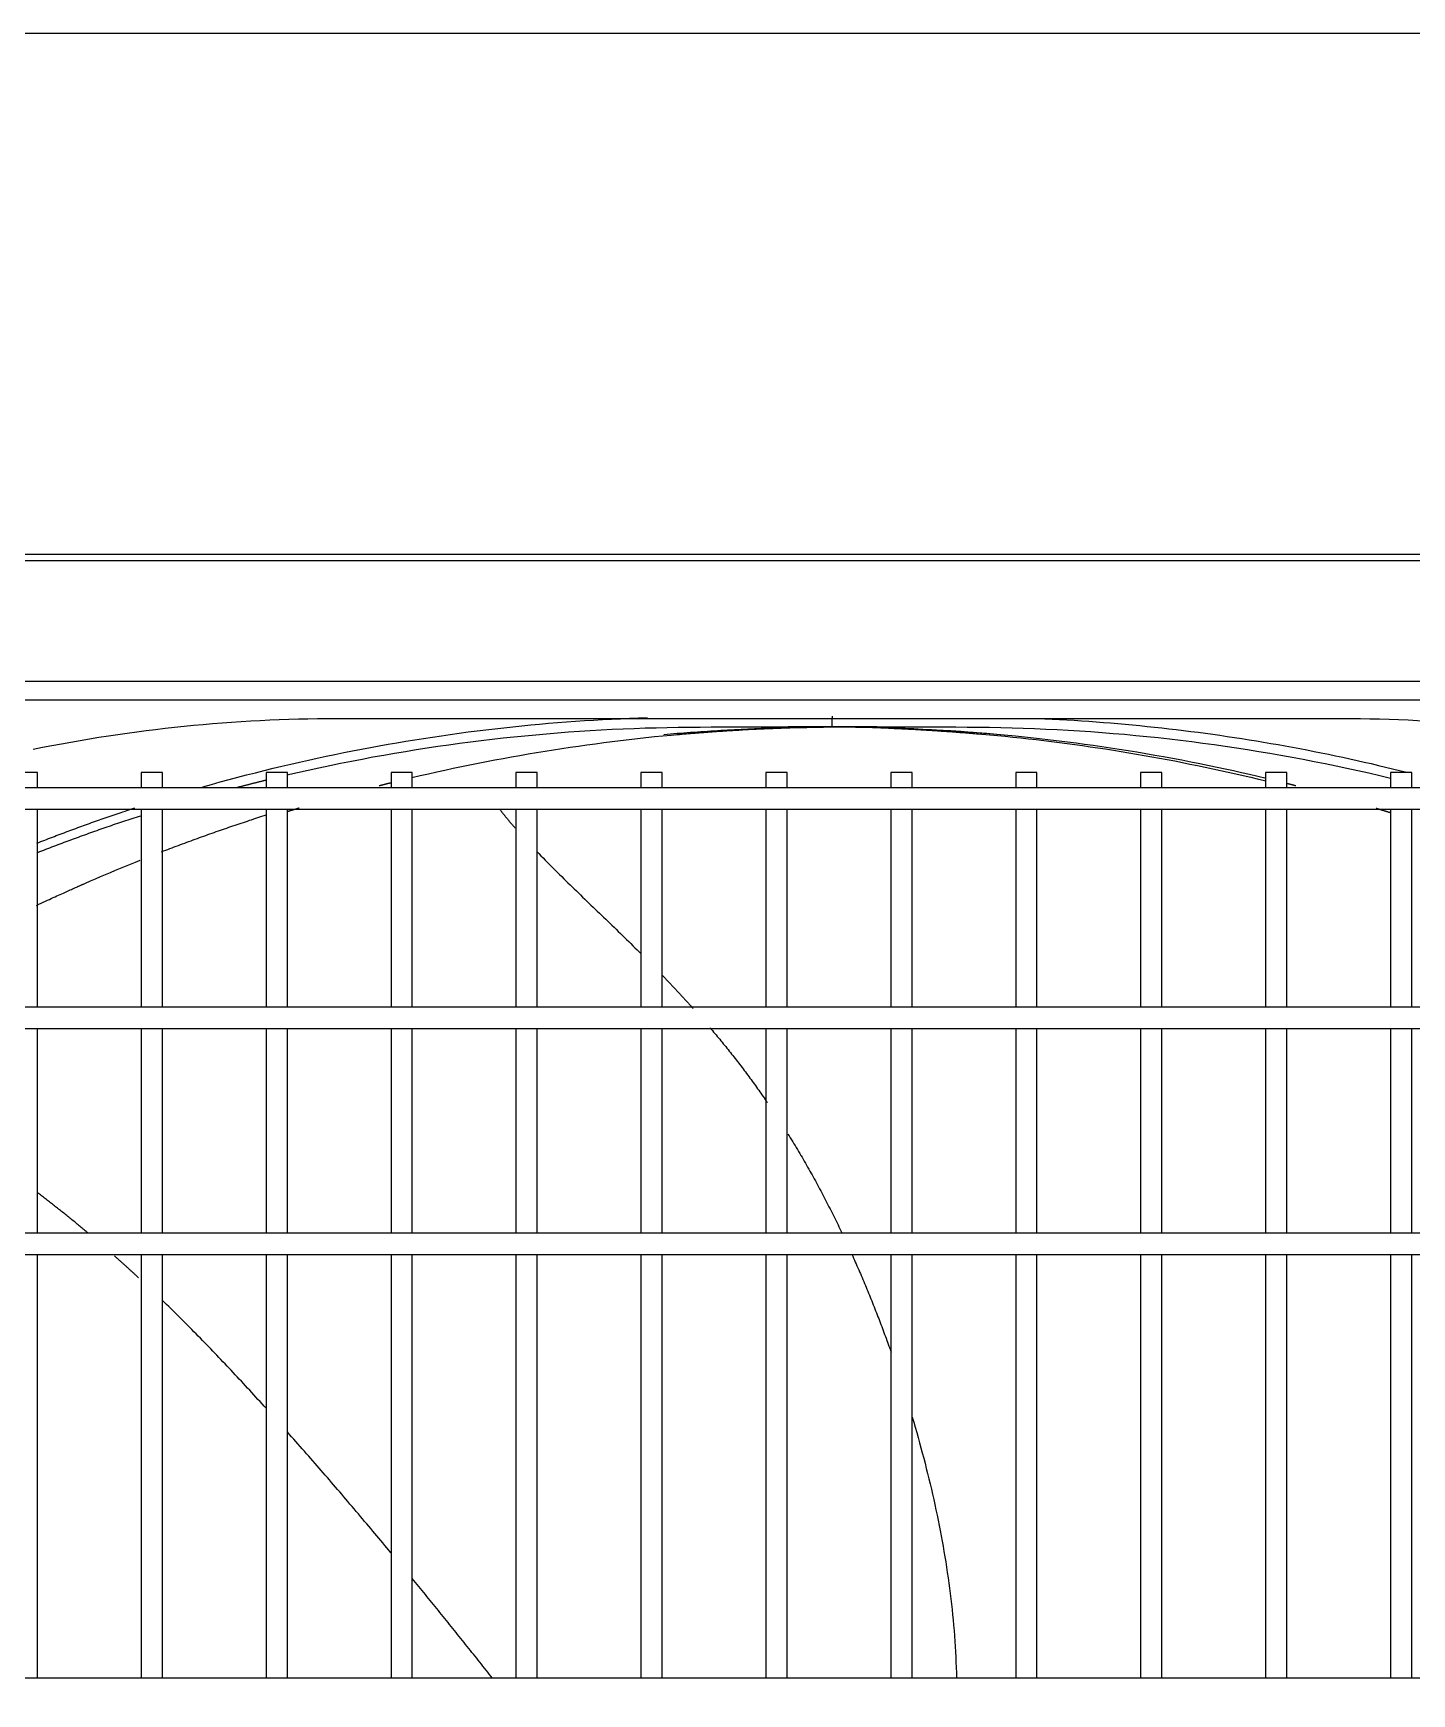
# Model space of a CAD drawing. Header units: millimetres. Extents: x 0 to 504600, y 0 to 118800.
# Drawn here: x 434282.7 to 434542, y 46226 to 46538.4 of the extents above; entities that cross this region are included whole.
import ezdxf

# ---------------------------------------------------------------- set-up
doc = ezdxf.new("R2010")
doc.units = ezdxf.units.MM
doc.header["$LTSCALE"] = 200
doc.layers.add('LG-AIRCON', color=240, linetype='Continuous')

# ---------------------------------------------------------------- blocks, each defined once
blk = doc.blocks.new('UXC')
at = {"layer": 'LG-AIRCON', "color": 0}
for p, q in [((-393.71, 211.5), (351.81, 211.5)), ((-128.7, 211.5), (-128.7, 131.76)), ((-124.7, 131.76), (-124.7, 211.5)), ((-105.2, 211.5), (-105.2, 131.76)), ((-101.2, 131.76), (-101.2, 211.5)), ((-81.7, 211.5), (-81.7, 131.76)), ((-77.7, 131.76), (-77.7, 211.5)), ((-58.2, 211.5), (-58.2, 131.76)), ((-54.2, 131.76), (-54.2, 211.5)), ((-34.7, 211.5), (-34.7, 131.76)), ((-30.7, 131.76), (-30.7, 211.5)), ((-11.2, 211.5), (-11.2, 131.76)), ((-7.2, 131.76), (-7.2, 211.5)), ((12.3, 211.5), (12.3, 131.76)), ((16.3, 131.76), (16.3, 211.5)), ((35.8, 211.5), (35.8, 131.76)), ((39.8, 131.76), (39.8, 211.5)), ((59.3, 211.5), (59.3, 131.76)), ((63.3, 131.76), (63.3, 211.5)), ((82.8, 211.5), (82.8, 131.76)), ((86.8, 131.76), (86.8, 211.5)), ((106.3, 211.5), (106.3, 131.76)), ((110.3, 131.76), (110.3, 211.5)), ((129.8, 211.5), (129.8, 131.76)), ((351.81, 131.75), (-393.71, 131.75)), ((-393.71, 127.75), (351.81, 127.75)), ((-128.7, 127.76), (-128.7, 89.26)), ((-124.7, 89.26), (-124.7, 127.76)), ((-105.2, 127.76), (-105.2, 89.26)), ((-101.2, 89.26), (-101.2, 127.76)), ((-81.7, 127.76), (-81.7, 89.26)), ((-77.7, 89.26), (-77.7, 127.76)), ((-58.2, 127.76), (-58.2, 89.26)), ((-54.2, 89.26), (-54.2, 127.76)), ((-34.7, 127.76), (-34.7, 89.26)), ((-30.7, 89.26), (-30.7, 127.76)), ((-11.2, 127.76), (-11.2, 89.26)), ((-7.2, 89.26), (-7.2, 127.76)), ((12.3, 127.76), (12.3, 89.26)), ((16.3, 89.26), (16.3, 127.76)), ((35.8, 127.76), (35.8, 89.26)), ((39.8, 89.26), (39.8, 127.76)), ((59.3, 127.76), (59.3, 89.26)), ((63.3, 89.26), (63.3, 127.76)), ((82.8, 127.76), (82.8, 89.26)), ((86.8, 89.26), (86.8, 127.76)), ((106.3, 127.76), (106.3, 89.26)), ((110.3, 89.26), (110.3, 127.76)), ((129.8, 127.76), (129.8, 89.26)), ((267.64, 89.25), (-309.54, 89.25)), ((-309.54, 85.25), (267.64, 85.25)), ((-128.7, 85.26), (-128.7, 48)), ((-124.7, 48), (-124.7, 85.26)), ((-105.2, 85.26), (-105.2, 48)), ((-101.2, 48), (-101.2, 85.26)), ((-81.7, 85.26), (-81.7, 48)), ((-77.7, 48), (-77.7, 85.26)), ((-58.2, 85.26), (-58.2, 48)), ((-54.2, 48), (-54.2, 85.26)), ((-34.7, 85.26), (-34.7, 48)), ((-30.7, 48), (-30.7, 85.26)), ((-11.2, 85.26), (-11.2, 48)), ((-7.2, 48), (-7.2, 85.26)), ((12.3, 85.26), (12.3, 48)), ((16.3, 48), (16.3, 85.26)), ((35.8, 85.26), (35.8, 48)), ((39.8, 48), (39.8, 85.26)), ((59.3, 85.26), (59.3, 48)), ((63.3, 48), (63.3, 85.26)), ((82.8, 85.26), (82.8, 48)), ((86.8, 48), (86.8, 85.26)), ((106.3, 85.26), (106.3, 48)), ((110.3, 48), (110.3, 85.26)), ((129.8, 85.26), (129.8, 48)), ((258.31, 48), (-300.21, 48)), ((-300.21, 44), (258.31, 44)), ((-128.7, 44.01), (-128.7, 41.09)), ((-124.7, 41.09), (-124.7, 44.01)), ((-105.2, 44.01), (-105.2, 41.09)), ((-101.2, 41.09), (-101.2, 44.01)), ((-81.7, 44.01), (-81.7, 41.09)), ((-77.7, 41.09), (-77.7, 44.01)), ((-58.2, 44.01), (-58.2, 41.09)), ((-54.2, 41.09), (-54.2, 44.01)), ((-34.7, 44.01), (-34.7, 41.09)), ((-30.7, 41.09), (-30.7, 44.01)), ((-11.2, 44.01), (-11.2, 41.09)), ((-7.2, 41.09), (-7.2, 44.01)), ((12.3, 44.01), (12.3, 41.09)), ((16.3, 41.09), (16.3, 44.01)), ((35.8, 44.01), (35.8, 41.09)), ((39.8, 41.09), (39.8, 44.01)), ((59.3, 44.01), (59.3, 41.09)), ((63.3, 41.09), (63.3, 44.01)), ((82.8, 44.01), (82.8, 41.09)), ((86.8, 41.09), (86.8, 44.01)), ((106.3, 44.01), (106.3, 41.09)), ((110.3, 41.09), (110.3, 44.01)), ((129.8, 44.01), (129.8, 41.09)), ((-128.7, 41.09), (-124.7, 41.09)), ((-105.2, 41.09), (-101.2, 41.09)), ((-81.7, 41.09), (-77.7, 41.09)), ((-58.2, 41.09), (-54.2, 41.09)), ((-34.7, 41.09), (-30.7, 41.09)), ((-11.2, 41.09), (-7.2, 41.09)), ((12.3, 41.09), (16.3, 41.09)), ((35.8, 41.09), (39.8, 41.09)), ((59.3, 41.09), (63.3, 41.09)), ((82.8, 41.09), (86.8, 41.09)), ((106.3, 41.09), (110.3, 41.09)), ((129.8, 41.09), (133.8, 41.09)), ((-115.45, 31), (73.55, 31)), ((-329.98, 27.46), (288.02, 27.46)), ((288.02, 23.93), (-329.98, 23.93)), ((-390.35, 1.3), (390.35, 1.3)), ((390.35, 0), (-390.35, 0))]:
    blk.add_line(p, q, dxfattribs=at)
for points in [[(-34.74, 162.37), (-35.03, 163.33), (-35.31, 164.29), (-35.58, 165.25), (-35.85, 166.22), (-36.12, 167.18), (-36.38, 168.15), (-36.64, 169.12), (-36.9, 170.08), (-37.15, 171.05), (-37.39, 172.02), (-37.64, 172.99), (-37.87, 173.96), (-38.11, 174.94), (-38.34, 175.91), (-38.56, 176.88), (-38.78, 177.86), (-38.99, 178.84), (-39.2, 179.81), (-39.41, 180.79), (-39.61, 181.77), (-39.81, 182.75), (-40, 183.73), (-40.18, 184.71), (-40.37, 185.7), (-40.54, 186.68), (-40.71, 187.66), (-40.88, 188.65), (-41.04, 189.63), (-41.19, 190.62), (-41.34, 191.61), (-41.49, 192.6), (-41.62, 193.59), (-41.76, 194.58), (-41.88, 195.57), (-42, 196.56), (-42.12, 197.55), (-42.23, 198.54), (-42.33, 199.54), (-42.43, 200.53), (-42.52, 201.53), (-42.6, 202.52), (-42.68, 203.52), (-42.75, 204.51), (-42.82, 205.51), (-42.87, 206.51), (-42.93, 207.5), (-42.97, 208.5), (-43.01, 209.5), (-43.04, 210.5), (-43.06, 211.5)], [(44.24, 211.48), (44.53, 211.11), (44.83, 210.74), (45.12, 210.36), (45.42, 209.99), (45.71, 209.62), (46.01, 209.24), (46.3, 208.87), (46.6, 208.5), (46.89, 208.12), (47.19, 207.75), (47.49, 207.37), (47.78, 207), (48.08, 206.63), (48.38, 206.25), (48.68, 205.88), (48.98, 205.5), (49.28, 205.13), (49.57, 204.75), (49.87, 204.38), (50.17, 204), (50.47, 203.63), (50.77, 203.25), (51.07, 202.88), (51.38, 202.5), (51.68, 202.13), (51.98, 201.75), (52.28, 201.38), (52.58, 201), (52.88, 200.63), (53.19, 200.25), (53.49, 199.87), (53.79, 199.5), (54.1, 199.12), (54.4, 198.75), (54.71, 198.37), (55.01, 198), (55.32, 197.62), (55.62, 197.25), (55.93, 196.87), (56.23, 196.49), (56.54, 196.12), (56.84, 195.74), (57.15, 195.37), (57.46, 194.99), (57.77, 194.61), (58.07, 194.24), (58.38, 193.86), (58.69, 193.49), (59, 193.11), (59.3, 192.74)], [(63.32, 187.88), (63.7, 187.42), (64.08, 186.96), (64.46, 186.51), (64.84, 186.05), (65.22, 185.6), (65.59, 185.15), (65.97, 184.7), (66.35, 184.25), (66.73, 183.8), (67.11, 183.34), (67.49, 182.89), (67.87, 182.44), (68.26, 181.98), (68.65, 181.52), (69.04, 181.05), (69.43, 180.59), (69.83, 180.12), (70.23, 179.65), (70.62, 179.19), (71.02, 178.72), (71.41, 178.26), (71.8, 177.81), (72.19, 177.35), (72.57, 176.9), (72.96, 176.45), (73.35, 176), (73.73, 175.55), (74.12, 175.1), (74.5, 174.65), (74.89, 174.2), (75.28, 173.75), (75.66, 173.31), (76.05, 172.86), (76.44, 172.41), (76.82, 171.97), (77.21, 171.52), (77.6, 171.07), (78, 170.62), (78.39, 170.17), (78.79, 169.71), (79.19, 169.25), (79.6, 168.79), (80, 168.33), (80.4, 167.87), (80.81, 167.41), (81.21, 166.96), (81.6, 166.51), (82, 166.06), (82.4, 165.62), (82.79, 165.17)], [(86.8, 160.7), (87.18, 160.29), (87.56, 159.87), (87.94, 159.45), (88.33, 159.03), (88.71, 158.61), (89.1, 158.18), (89.49, 157.75), (89.89, 157.33), (90.28, 156.9), (90.67, 156.48), (91.06, 156.06), (91.45, 155.64), (91.84, 155.22), (92.22, 154.81), (92.61, 154.39), (92.99, 153.98), (93.37, 153.57), (93.76, 153.17), (94.14, 152.76), (94.53, 152.35), (94.91, 151.95), (95.29, 151.54), (95.68, 151.14), (96.06, 150.74), (96.44, 150.34), (96.83, 149.94), (97.21, 149.54), (97.6, 149.14), (97.99, 148.73), (98.38, 148.33), (98.77, 147.93), (99.17, 147.52), (99.56, 147.12), (99.96, 146.71), (100.37, 146.3), (100.77, 145.89), (101.17, 145.49), (101.57, 145.08), (101.97, 144.68), (102.37, 144.28), (102.76, 143.89), (103.16, 143.5), (103.55, 143.11), (103.94, 142.72), (104.34, 142.33), (104.73, 141.94), (105.12, 141.56), (105.52, 141.17), (105.91, 140.79), (106.3, 140.41)], [(-23.38, 131.74), (-23.54, 132.1), (-23.7, 132.47), (-23.87, 132.83), (-24.03, 133.19), (-24.19, 133.56), (-24.35, 133.92), (-24.51, 134.29), (-24.67, 134.65), (-24.83, 135.02), (-24.98, 135.38), (-25.14, 135.75), (-25.3, 136.12), (-25.45, 136.48), (-25.61, 136.85), (-25.76, 137.22), (-25.92, 137.58), (-26.07, 137.95), (-26.22, 138.32), (-26.37, 138.68), (-26.53, 139.05), (-26.68, 139.42), (-26.83, 139.79), (-26.97, 140.15), (-27.12, 140.52), (-27.27, 140.89), (-27.42, 141.26), (-27.57, 141.63), (-27.71, 142), (-27.86, 142.37), (-28, 142.74), (-28.15, 143.11), (-28.29, 143.48), (-28.43, 143.85), (-28.57, 144.22), (-28.72, 144.59), (-28.86, 144.96), (-29, 145.33), (-29.14, 145.7), (-29.28, 146.07), (-29.42, 146.44), (-29.55, 146.81), (-29.69, 147.18), (-29.83, 147.55), (-29.96, 147.93), (-30.1, 148.3), (-30.23, 148.67), (-30.37, 149.04), (-30.5, 149.41), (-30.63, 149.79), (-30.77, 150.16)], [(110.78, 136.17), (110.87, 136.09), (110.96, 136), (111.05, 135.92), (111.14, 135.83), (111.24, 135.75), (111.33, 135.66), (111.42, 135.58), (111.51, 135.49), (111.6, 135.41), (111.7, 135.32), (111.79, 135.24), (111.88, 135.15), (111.97, 135.07), (112.07, 134.98), (112.16, 134.9), (112.25, 134.81), (112.34, 134.73), (112.43, 134.64), (112.53, 134.56), (112.62, 134.48), (112.71, 134.39), (112.8, 134.31), (112.89, 134.23), (112.98, 134.14), (113.08, 134.06), (113.17, 133.98), (113.26, 133.89), (113.35, 133.81), (113.44, 133.73), (113.53, 133.65), (113.62, 133.57), (113.71, 133.48), (113.81, 133.4), (113.9, 133.32), (113.99, 133.24), (114.08, 133.16), (114.17, 133.07), (114.26, 132.99), (114.35, 132.91), (114.44, 132.83), (114.53, 132.75), (114.62, 132.67), (114.71, 132.59), (114.8, 132.51), (114.89, 132.43), (114.98, 132.35), (115.07, 132.27), (115.16, 132.19), (115.25, 132.11), (115.34, 132.03)], [(-11.36, 109.12), (-11.59, 109.48), (-11.81, 109.84), (-12.04, 110.21), (-12.26, 110.57), (-12.48, 110.93), (-12.7, 111.3), (-12.92, 111.66), (-13.14, 112.03), (-13.36, 112.39), (-13.58, 112.76), (-13.79, 113.13), (-14.01, 113.49), (-14.22, 113.86), (-14.44, 114.23), (-14.65, 114.6), (-14.86, 114.96), (-15.07, 115.33), (-15.28, 115.7), (-15.49, 116.07), (-15.69, 116.44), (-15.9, 116.81), (-16.11, 117.18), (-16.31, 117.56), (-16.52, 117.93), (-16.72, 118.3), (-16.92, 118.67), (-17.12, 119.05), (-17.32, 119.42), (-17.52, 119.79), (-17.72, 120.17), (-17.92, 120.54), (-18.11, 120.91), (-18.31, 121.29), (-18.5, 121.66), (-18.7, 122.04), (-18.89, 122.42), (-19.08, 122.79), (-19.28, 123.17), (-19.47, 123.55), (-19.66, 123.92), (-19.85, 124.3), (-20.03, 124.68), (-20.22, 125.06), (-20.41, 125.44), (-20.59, 125.81), (-20.78, 126.19), (-20.96, 126.57), (-21.15, 126.95), (-21.33, 127.33), (-21.51, 127.71)], [(120.25, 127.79), (120.44, 127.63), (120.63, 127.47), (120.82, 127.31), (121.01, 127.15), (121.2, 126.99), (121.39, 126.84), (121.58, 126.68), (121.77, 126.52), (121.96, 126.36), (122.16, 126.2), (122.35, 126.04), (122.54, 125.88), (122.74, 125.72), (122.93, 125.56), (123.13, 125.41), (123.32, 125.25), (123.52, 125.09), (123.71, 124.93), (123.9, 124.77), (124.1, 124.62), (124.29, 124.46), (124.49, 124.3), (124.68, 124.15), (124.87, 123.99), (125.07, 123.84), (125.26, 123.69), (125.45, 123.53), (125.64, 123.38), (125.83, 123.23), (126.02, 123.08), (126.21, 122.93), (126.41, 122.78), (126.6, 122.63), (126.79, 122.48), (126.98, 122.33), (127.17, 122.18), (127.36, 122.03), (127.55, 121.89), (127.74, 121.74), (127.93, 121.59), (128.12, 121.44), (128.31, 121.3), (128.5, 121.15), (128.69, 121.01), (128.88, 120.86), (129.07, 120.72), (129.26, 120.57), (129.45, 120.43), (129.64, 120.28), (129.82, 120.14)], [(3.31, 89.11), (3.08, 89.38), (2.85, 89.65), (2.62, 89.92), (2.39, 90.2), (2.16, 90.47), (1.93, 90.74), (1.71, 91.02), (1.48, 91.29), (1.25, 91.57), (1.03, 91.84), (0.8, 92.12), (0.58, 92.39), (0.35, 92.67), (0.13, 92.95), (-0.09, 93.22), (-0.32, 93.5), (-0.54, 93.78), (-0.76, 94.06), (-0.98, 94.34), (-1.2, 94.62), (-1.42, 94.9), (-1.64, 95.18), (-1.85, 95.46), (-2.07, 95.74), (-2.29, 96.02), (-2.5, 96.3), (-2.72, 96.59), (-2.93, 96.87), (-3.15, 97.15), (-3.36, 97.44), (-3.57, 97.72), (-3.79, 98.01), (-4, 98.29), (-4.21, 98.58), (-4.42, 98.86), (-4.63, 99.15), (-4.84, 99.43), (-5.04, 99.72), (-5.25, 100.01), (-5.46, 100.3), (-5.66, 100.59), (-5.87, 100.87), (-6.07, 101.16), (-6.28, 101.45), (-6.48, 101.74), (-6.68, 102.03), (-6.89, 102.32), (-7.09, 102.61), (-7.29, 102.91), (-7.49, 103.2)], [(12.29, 79.24), (12.17, 79.37), (12.05, 79.49), (11.93, 79.61), (11.82, 79.74), (11.7, 79.86), (11.58, 79.99), (11.46, 80.11), (11.34, 80.23), (11.22, 80.36), (11.11, 80.48), (10.99, 80.6), (10.87, 80.73), (10.75, 80.85), (10.63, 80.98), (10.52, 81.1), (10.4, 81.23), (10.28, 81.35), (10.16, 81.48), (10.05, 81.6), (9.93, 81.73), (9.81, 81.85), (9.69, 81.98), (9.58, 82.1), (9.46, 82.23), (9.34, 82.35), (9.23, 82.48), (9.11, 82.6), (8.99, 82.73), (8.88, 82.85), (8.76, 82.98), (8.65, 83.1), (8.53, 83.23), (8.41, 83.36), (8.3, 83.48), (8.18, 83.61), (8.07, 83.73), (7.95, 83.86), (7.84, 83.99), (7.72, 84.11), (7.6, 84.24), (7.49, 84.37), (7.37, 84.49), (7.26, 84.62), (7.14, 84.75), (7.03, 84.87), (6.92, 85), (6.8, 85.13), (6.69, 85.25), (6.57, 85.38), (6.46, 85.51)], [(35.88, 55.96), (35.49, 56.36), (35.1, 56.76), (34.71, 57.16), (34.32, 57.56), (33.93, 57.95), (33.54, 58.35), (33.15, 58.74), (32.76, 59.13), (32.37, 59.52), (31.98, 59.91), (31.59, 60.3), (31.2, 60.69), (30.8, 61.07), (30.41, 61.46), (30.02, 61.84), (29.62, 62.23), (29.23, 62.61), (28.84, 62.99), (28.44, 63.37), (28.05, 63.76), (27.66, 64.14), (27.26, 64.52), (26.87, 64.9), (26.47, 65.28), (26.08, 65.66), (25.69, 66.04), (25.29, 66.42), (24.9, 66.8), (24.5, 67.18), (24.11, 67.56), (23.71, 67.94), (23.32, 68.32), (22.92, 68.7), (22.53, 69.08), (22.13, 69.46), (21.74, 69.84), (21.35, 70.22), (20.95, 70.6), (20.56, 70.99), (20.16, 71.37), (19.77, 71.75), (19.38, 72.14), (18.98, 72.52), (18.59, 72.91), (18.2, 73.29), (17.81, 73.68), (17.42, 74.07), (17.03, 74.45), (16.64, 74.84), (16.25, 75.23)], [(129.96, 66.09), (129.53, 65.89), (129.12, 65.69), (128.71, 65.5), (128.32, 65.32), (127.93, 65.14), (127.56, 64.97), (127.2, 64.8), (126.84, 64.63), (126.5, 64.48), (126.17, 64.32), (125.85, 64.18), (125.53, 64.03), (125.23, 63.9), (124.94, 63.77), (124.66, 63.64), (124.4, 63.52), (124.14, 63.4), (123.89, 63.29), (123.65, 63.18), (123.43, 63.08), (123.21, 62.98), (123, 62.89), (122.81, 62.81), (122.63, 62.72), (122.45, 62.65), (122.29, 62.58), (122.14, 62.51), (122, 62.45), (121.87, 62.39), (121.75, 62.33), (121.64, 62.29), (121.54, 62.24), (121.45, 62.2), (121.37, 62.17), (121.31, 62.14), (121.26, 62.12), (121.21, 62.1), (121.17, 62.08), (120.8, 61.92), (119.85, 61.5), (118.91, 61.1), (117.96, 60.69), (117.02, 60.29), (116.08, 59.89), (115.14, 59.5), (114.2, 59.11), (113.26, 58.72), (112.33, 58.34), (111.39, 57.96), (110.46, 57.58)], [(106.47, 56.02), (106.08, 55.86), (105.68, 55.71), (105.28, 55.56), (104.88, 55.41), (104.48, 55.26), (104.09, 55.1), (103.69, 54.95), (103.29, 54.81), (102.89, 54.66), (102.5, 54.51), (102.1, 54.36), (101.7, 54.21), (101.31, 54.07), (100.91, 53.92), (100.51, 53.78), (100.12, 53.63), (99.72, 53.49), (99.33, 53.35), (98.93, 53.2), (98.54, 53.06), (98.14, 52.92), (97.75, 52.78), (97.36, 52.64), (96.96, 52.5), (96.57, 52.36), (96.17, 52.22), (95.78, 52.09), (95.39, 51.95), (95, 51.81), (94.6, 51.68), (94.21, 51.54), (93.82, 51.41), (93.43, 51.27), (93.04, 51.14), (92.65, 51.01), (92.25, 50.88), (91.86, 50.74), (91.47, 50.61), (91.08, 50.48), (90.69, 50.35), (90.3, 50.22), (89.91, 50.09), (89.52, 49.97), (89.13, 49.84), (88.75, 49.71), (88.36, 49.59), (87.97, 49.46), (87.58, 49.33), (87.19, 49.21), (86.81, 49.09)], [(110.48, 49.28), (110.87, 49.41), (111.26, 49.54), (111.65, 49.67), (112.04, 49.79), (112.43, 49.92), (112.83, 50.05), (113.22, 50.18), (113.61, 50.31), (114, 50.44), (114.39, 50.57), (114.78, 50.71), (115.17, 50.84), (115.56, 50.97), (115.95, 51.1), (116.34, 51.24), (116.73, 51.37), (117.11, 51.51), (117.5, 51.64), (117.89, 51.78), (118.28, 51.91), (118.67, 52.05), (119.06, 52.19), (119.44, 52.32), (119.83, 52.46), (120.22, 52.6), (120.61, 52.74), (120.99, 52.88), (121.38, 53.02), (121.77, 53.16), (122.15, 53.3), (122.54, 53.44), (122.92, 53.58), (123.31, 53.72), (123.69, 53.86), (124.08, 54.01), (124.46, 54.15), (124.85, 54.29), (125.23, 54.44), (125.62, 54.58), (126, 54.73), (126.39, 54.87), (126.77, 55.02), (127.15, 55.16), (127.54, 55.31), (127.92, 55.46), (128.3, 55.61), (128.69, 55.75), (129.07, 55.9), (129.45, 56.05), (129.83, 56.2)], [(129.9, 54.39), (129.54, 54.24), (129.17, 54.1), (128.81, 53.96), (128.45, 53.82), (128.08, 53.68), (127.72, 53.53), (127.35, 53.39), (126.99, 53.25), (126.62, 53.11), (126.26, 52.97), (125.89, 52.83), (125.52, 52.7), (125.16, 52.56), (124.79, 52.42), (124.42, 52.28), (124.06, 52.15), (123.69, 52.01), (123.32, 51.87), (122.96, 51.74), (122.59, 51.6), (122.22, 51.47), (121.85, 51.33), (121.49, 51.2), (121.12, 51.06), (120.75, 50.93), (120.38, 50.8), (120.01, 50.67), (119.64, 50.53), (119.27, 50.4), (118.91, 50.27), (118.54, 50.14), (118.17, 50.01), (117.8, 49.88), (117.43, 49.75), (117.06, 49.62), (116.69, 49.49), (116.31, 49.36), (115.94, 49.24), (115.57, 49.11), (115.2, 48.98), (114.83, 48.85), (114.46, 48.73), (114.09, 48.6), (113.72, 48.48), (113.34, 48.35), (112.97, 48.23), (112.6, 48.1), (112.23, 47.98), (111.85, 47.86), (111.48, 47.73)], [(42.88, 48), (42.83, 48.07), (42.77, 48.14), (42.72, 48.21), (42.66, 48.28), (42.61, 48.35), (42.55, 48.42), (42.49, 48.5), (42.44, 48.57), (42.38, 48.64), (42.33, 48.71), (42.27, 48.78), (42.21, 48.85), (42.16, 48.92), (42.1, 48.99), (42.04, 49.06), (41.98, 49.13), (41.93, 49.2), (41.87, 49.27), (41.81, 49.34), (41.75, 49.42), (41.7, 49.49), (41.64, 49.56), (41.58, 49.63), (41.52, 49.7), (41.46, 49.77), (41.4, 49.84), (41.35, 49.91), (41.29, 49.98), (41.23, 50.05), (41.17, 50.12), (41.11, 50.19), (41.05, 50.26), (40.99, 50.34), (40.93, 50.41), (40.87, 50.48), (40.81, 50.55), (40.75, 50.62), (40.69, 50.69), (40.63, 50.76), (40.57, 50.83), (40.51, 50.9), (40.45, 50.97), (40.39, 51.04), (40.33, 51.11), (40.26, 51.18), (40.2, 51.25), (40.14, 51.32), (40.08, 51.39), (40.02, 51.47), (39.96, 51.54)], [(-122.03, 47.81), (-122.09, 47.83), (-122.14, 47.85), (-122.19, 47.86), (-122.25, 47.88), (-122.3, 47.9), (-122.36, 47.91), (-122.41, 47.93), (-122.46, 47.95), (-122.52, 47.96), (-122.57, 47.98), (-122.62, 48), (-122.68, 48.01), (-122.73, 48.03), (-122.79, 48.05), (-122.84, 48.06), (-122.89, 48.08), (-122.95, 48.1), (-123, 48.11), (-123.05, 48.13), (-123.11, 48.15), (-123.16, 48.16), (-123.22, 48.18), (-123.27, 48.2), (-123.32, 48.21), (-123.38, 48.23), (-123.43, 48.25), (-123.48, 48.26), (-123.54, 48.28), (-123.59, 48.3), (-123.65, 48.31), (-123.7, 48.33), (-123.75, 48.35), (-123.81, 48.36), (-123.86, 48.38), (-123.91, 48.4), (-123.97, 48.41), (-124.02, 48.43), (-124.08, 48.45), (-124.13, 48.46), (-124.18, 48.48), (-124.24, 48.5), (-124.29, 48.51), (-124.35, 48.53), (-124.4, 48.55), (-124.45, 48.56), (-124.51, 48.58), (-124.56, 48.6), (-124.61, 48.62), (-124.67, 48.63), (-124.72, 48.65)], [(82.86, 48.45), (82.81, 48.43), (82.77, 48.42), (82.72, 48.4), (82.68, 48.39), (82.63, 48.38), (82.58, 48.36), (82.54, 48.35), (82.49, 48.33), (82.45, 48.32), (82.4, 48.3), (82.35, 48.29), (82.31, 48.28), (82.26, 48.26), (82.21, 48.25), (82.17, 48.23), (82.12, 48.22), (82.08, 48.21), (82.03, 48.19), (81.98, 48.18), (81.94, 48.16), (81.89, 48.15), (81.85, 48.13), (81.8, 48.12), (81.75, 48.11), (81.71, 48.09), (81.66, 48.08), (81.62, 48.06), (81.57, 48.05), (81.52, 48.04), (81.48, 48.02), (81.43, 48.01), (81.38, 47.99), (81.34, 47.98), (81.29, 47.97), (81.25, 47.95), (81.2, 47.94), (81.15, 47.92), (81.11, 47.91), (81.06, 47.9), (81.02, 47.88), (80.97, 47.87), (80.92, 47.85), (80.88, 47.84), (80.83, 47.83), (80.78, 47.81), (80.74, 47.8), (80.69, 47.78), (80.65, 47.77), (80.6, 47.76), (80.55, 47.74)], [(98.71, 43.81), (97.06, 43.34), (95.42, 42.88), (93.77, 42.43), (92.11, 41.99), (90.46, 41.56), (88.8, 41.13), (87.14, 40.72), (85.49, 40.31), (83.83, 39.91), (82.17, 39.52), (80.51, 39.14), (78.85, 38.76), (77.19, 38.4), (75.52, 38.04), (73.86, 37.69), (72.19, 37.35), (70.53, 37.02), (68.86, 36.7), (67.19, 36.38), (65.53, 36.08), (63.86, 35.78), (62.19, 35.49), (60.52, 35.21), (58.84, 34.94), (57.17, 34.67), (55.5, 34.42), (53.82, 34.17), (52.15, 33.93), (50.47, 33.7), (48.8, 33.47), (47.12, 33.26), (45.44, 33.05), (43.76, 32.86), (42.08, 32.67), (40.4, 32.49), (38.72, 32.31), (37.03, 32.15), (35.35, 31.99), (33.66, 31.84), (31.98, 31.71), (30.29, 31.57), (28.6, 31.45), (26.92, 31.34), (25.23, 31.23), (23.54, 31.14), (21.85, 31.05), (20.15, 30.97), (18.46, 30.9), (16.77, 30.83), (15.07, 30.78)], [(86.88, 42.57), (86.99, 42.6), (87.11, 42.62), (87.22, 42.65), (87.33, 42.68), (87.44, 42.71), (87.55, 42.74), (87.67, 42.76), (87.78, 42.79), (87.89, 42.82), (88, 42.85), (88.12, 42.88), (88.23, 42.9), (88.34, 42.93), (88.45, 42.96), (88.57, 42.99), (88.68, 43.02), (88.79, 43.05), (88.9, 43.07), (89.01, 43.1), (89.13, 43.13), (89.24, 43.16), (89.35, 43.19), (89.46, 43.22), (89.57, 43.24), (89.69, 43.27), (89.8, 43.3), (89.91, 43.33), (90.02, 43.36), (90.14, 43.39), (90.25, 43.42), (90.36, 43.45), (90.47, 43.47), (90.58, 43.5), (90.7, 43.53), (90.81, 43.56), (90.92, 43.59), (91.03, 43.62), (91.15, 43.65), (91.26, 43.68), (91.37, 43.71), (91.48, 43.74), (91.59, 43.77), (91.71, 43.79), (91.82, 43.82), (91.93, 43.85), (92.04, 43.88), (92.15, 43.91), (92.27, 43.94), (92.38, 43.97), (92.49, 44)], [(-59.69, 30.98), (-61.06, 31.04), (-62.44, 31.11), (-63.82, 31.19), (-65.19, 31.27), (-66.57, 31.36), (-67.94, 31.45), (-69.32, 31.55), (-70.69, 31.66), (-72.06, 31.77), (-73.44, 31.89), (-74.81, 32.01), (-76.18, 32.13), (-77.55, 32.27), (-78.93, 32.41), (-80.3, 32.55), (-81.67, 32.7), (-83.04, 32.85), (-84.41, 33.01), (-85.78, 33.18), (-87.15, 33.35), (-88.52, 33.53), (-89.89, 33.71), (-91.26, 33.9), (-92.63, 34.1), (-94, 34.3), (-95.37, 34.5), (-96.73, 34.71), (-98.1, 34.93), (-99.47, 35.15), (-100.83, 35.38), (-102.2, 35.61), (-103.56, 35.85), (-104.92, 36.1), (-106.28, 36.34), (-107.63, 36.6), (-108.99, 36.86), (-110.34, 37.12), (-111.69, 37.39), (-113.04, 37.67), (-114.39, 37.95), (-115.73, 38.24), (-117.08, 38.53), (-118.42, 38.82), (-119.76, 39.13), (-121.1, 39.43), (-122.44, 39.75), (-123.77, 40.06), (-125.1, 40.39), (-126.43, 40.71), (-127.76, 41.05)], [(-124.72, 42.22), (-122.68, 41.73), (-120.63, 41.25), (-118.58, 40.79), (-116.52, 40.34), (-114.46, 39.9), (-112.4, 39.48), (-110.33, 39.06), (-108.25, 38.66), (-106.18, 38.27), (-104.1, 37.9), (-102.01, 37.53), (-99.92, 37.18), (-97.83, 36.84), (-95.73, 36.52), (-93.63, 36.21), (-91.53, 35.91), (-89.43, 35.62), (-87.32, 35.34), (-85.22, 35.08), (-83.11, 34.84), (-81, 34.6), (-78.89, 34.38), (-76.78, 34.17), (-74.67, 33.97), (-72.56, 33.79), (-70.44, 33.62), (-68.33, 33.47), (-66.22, 33.32), (-64.1, 33.2), (-61.99, 33.08), (-59.87, 32.98), (-57.76, 32.89), (-55.64, 32.81), (-53.53, 32.75), (-51.41, 32.7), (-49.29, 32.65), (-47.17, 32.62), (-45.06, 32.6), (-42.94, 32.59), (-40.82, 32.58), (-38.7, 32.57), (-36.59, 32.56), (-34.47, 32.56), (-32.35, 32.55), (-30.23, 32.54), (-28.11, 32.53), (-26, 32.52), (-23.88, 32.51), (-21.76, 32.51), (-19.64, 32.5)], [(-105.31, 43.15), (-105.34, 43.16), (-105.38, 43.16), (-105.41, 43.17), (-105.44, 43.18), (-105.47, 43.19), (-105.5, 43.2), (-105.53, 43.2), (-105.56, 43.21), (-105.59, 43.22), (-105.62, 43.23), (-105.66, 43.24), (-105.69, 43.24), (-105.72, 43.25), (-105.75, 43.26), (-105.78, 43.27), (-105.81, 43.27), (-105.84, 43.28), (-105.87, 43.29), (-105.9, 43.3), (-105.94, 43.31), (-105.97, 43.31), (-106, 43.32), (-106.03, 43.33), (-106.06, 43.34), (-106.09, 43.35), (-106.12, 43.35), (-106.15, 43.36), (-106.19, 43.37), (-106.22, 43.38), (-106.25, 43.39), (-106.28, 43.39), (-106.31, 43.4), (-106.34, 43.41), (-106.37, 43.42), (-106.4, 43.43), (-106.43, 43.43), (-106.47, 43.44), (-106.5, 43.45), (-106.53, 43.46), (-106.56, 43.47), (-106.59, 43.47), (-106.62, 43.48), (-106.65, 43.49), (-106.68, 43.5), (-106.72, 43.51), (-106.75, 43.51), (-106.78, 43.52), (-106.81, 43.53), (-106.84, 43.54), (-106.87, 43.55)], [(-28.84, 32.7), (-30.3, 32.75), (-31.77, 32.81), (-33.23, 32.87), (-34.7, 32.94), (-36.16, 33.02), (-37.62, 33.11), (-39.08, 33.2), (-40.55, 33.29), (-42.01, 33.39), (-43.47, 33.5), (-44.93, 33.61), (-46.39, 33.73), (-47.85, 33.86), (-49.31, 33.99), (-50.77, 34.13), (-52.23, 34.27), (-53.69, 34.42), (-55.14, 34.57), (-56.6, 34.74), (-58.05, 34.9), (-59.51, 35.08), (-60.96, 35.25), (-62.42, 35.44), (-63.87, 35.63), (-65.32, 35.83), (-66.77, 36.03), (-68.22, 36.24), (-69.67, 36.45), (-71.12, 36.67), (-72.57, 36.9), (-74.02, 37.13), (-75.46, 37.37), (-76.91, 37.62), (-78.35, 37.87), (-79.79, 38.12), (-81.24, 38.39), (-82.68, 38.65), (-84.12, 38.93), (-85.55, 39.21), (-86.99, 39.5), (-88.43, 39.79), (-89.86, 40.08), (-91.3, 40.39), (-92.73, 40.7), (-94.16, 41.01), (-95.59, 41.33), (-97.02, 41.66), (-98.44, 41.99), (-99.87, 42.33), (-101.29, 42.68)], [(-19.65, 32.5), (-20.61, 32.5), (-21.63, 32.51), (-22.7, 32.52), (-23.84, 32.53), (-25.03, 32.54), (-26.28, 32.57), (-27.59, 32.59), (-28.96, 32.63), (-30.39, 32.67), (-31.87, 32.72), (-33.42, 32.77), (-35.02, 32.84), (-36.67, 32.92), (-38.39, 33.01), (-40.17, 33.11), (-42, 33.22), (-43.89, 33.34), (-45.83, 33.48), (-47.84, 33.64), (-49.9, 33.81), (-52.02, 34), (-54.19, 34.21), (-56.42, 34.44), (-58.71, 34.69), (-60.78, 34.93), (-62.37, 35.12), (-63.96, 35.32), (-65.56, 35.53), (-67.17, 35.74), (-68.78, 35.97), (-70.41, 36.2), (-72.04, 36.45), (-73.69, 36.7), (-75.34, 36.96), (-77, 37.23), (-78.67, 37.51), (-80.35, 37.81), (-82.03, 38.11), (-83.72, 38.42), (-85.43, 38.74), (-87.14, 39.07), (-88.85, 39.41), (-90.58, 39.77), (-92.12, 40.09), (-93.63, 40.41), (-95.15, 40.74), (-96.68, 41.08), (-98.21, 41.43), (-99.75, 41.79), (-101.29, 42.16)], [(59.38, 42.05), (57.83, 41.69), (56.27, 41.33), (54.71, 40.98), (53.15, 40.64), (51.59, 40.3), (50.03, 39.98), (48.47, 39.65), (46.9, 39.34), (45.34, 39.03), (43.77, 38.73), (42.2, 38.44), (40.63, 38.16), (39.06, 37.88), (37.48, 37.6), (35.91, 37.34), (34.33, 37.08), (32.76, 36.83), (31.18, 36.59), (29.6, 36.35), (28.02, 36.12), (26.44, 35.89), (24.86, 35.68), (23.28, 35.47), (21.69, 35.27), (20.11, 35.07), (18.53, 34.88), (16.94, 34.7), (15.35, 34.52), (13.77, 34.35), (12.18, 34.19), (10.59, 34.04), (9, 33.89), (7.41, 33.75), (5.82, 33.62), (4.23, 33.49), (2.64, 33.38), (1.05, 33.27), (-0.54, 33.17), (-2.13, 33.08), (-3.73, 33), (-5.32, 32.92), (-6.91, 32.86), (-8.51, 32.8), (-10.1, 32.74), (-11.7, 32.69), (-13.29, 32.65), (-14.89, 32.61), (-16.48, 32.57), (-18.08, 32.54), (-19.67, 32.5)], [(-19.65, 32.5), (-17.58, 32.51), (-15.51, 32.51), (-13.45, 32.52), (-11.38, 32.53), (-9.31, 32.54), (-7.24, 32.55), (-5.17, 32.55), (-3.1, 32.56), (-1.03, 32.57), (1.04, 32.58), (3.11, 32.59), (5.18, 32.6), (7.25, 32.62), (9.31, 32.64), (11.38, 32.68), (13.45, 32.73), (15.51, 32.78), (17.57, 32.85), (19.63, 32.93), (21.69, 33.03), (23.75, 33.14), (25.81, 33.26), (27.87, 33.39), (29.92, 33.53), (31.98, 33.69), (34.03, 33.86), (36.08, 34.04), (38.13, 34.23), (40.18, 34.44), (42.23, 34.66), (44.28, 34.89), (46.32, 35.13), (48.36, 35.39), (50.41, 35.65), (52.45, 35.94), (54.49, 36.23), (56.53, 36.53), (58.56, 36.85), (60.6, 37.18), (62.64, 37.52), (64.67, 37.87), (66.7, 38.24), (68.73, 38.62), (70.76, 39.01), (72.79, 39.41), (74.82, 39.83), (76.85, 40.26), (78.87, 40.7), (80.89, 41.15), (82.92, 41.62)], [(65.56, 43.57), (65.52, 43.55), (65.48, 43.54), (65.43, 43.53), (65.39, 43.52), (65.35, 43.51), (65.3, 43.5), (65.26, 43.49), (65.22, 43.48), (65.18, 43.47), (65.13, 43.46), (65.09, 43.45), (65.05, 43.43), (65, 43.42), (64.96, 43.41), (64.92, 43.4), (64.87, 43.39), (64.83, 43.38), (64.79, 43.37), (64.74, 43.36), (64.7, 43.35), (64.66, 43.34), (64.61, 43.33), (64.57, 43.31), (64.53, 43.3), (64.48, 43.29), (64.44, 43.28), (64.4, 43.27), (64.36, 43.26), (64.31, 43.25), (64.27, 43.24), (64.23, 43.23), (64.18, 43.22), (64.14, 43.21), (64.1, 43.19), (64.05, 43.18), (64.01, 43.17), (63.97, 43.16), (63.92, 43.15), (63.88, 43.14), (63.84, 43.13), (63.79, 43.12), (63.75, 43.11), (63.71, 43.1), (63.66, 43.09), (63.62, 43.08), (63.58, 43.07), (63.53, 43.05), (63.49, 43.04), (63.45, 43.03), (63.4, 43.02)], [(-19.63, 32.5), (-20.26, 32.5), (-20.9, 32.51), (-21.53, 32.51), (-22.17, 32.52), (-22.8, 32.53), (-23.43, 32.53), (-24.07, 32.54), (-24.7, 32.55), (-25.34, 32.56), (-25.97, 32.58), (-26.61, 32.59), (-27.24, 32.6), (-27.87, 32.62), (-28.51, 32.64), (-29.14, 32.65), (-29.78, 32.67), (-30.41, 32.69), (-31.04, 32.71), (-31.68, 32.73), (-32.31, 32.76), (-32.94, 32.78), (-33.58, 32.81), (-34.21, 32.83), (-34.84, 32.86), (-35.48, 32.89), (-36.11, 32.92), (-36.74, 32.95), (-37.38, 32.98), (-38.01, 33.01), (-38.64, 33.04), (-39.28, 33.08), (-39.91, 33.11), (-40.54, 33.15), (-41.17, 33.19), (-41.81, 33.23), (-42.44, 33.27), (-43.07, 33.31), (-43.7, 33.35), (-44.34, 33.39), (-44.97, 33.44), (-45.6, 33.48), (-46.23, 33.53), (-46.87, 33.58), (-47.5, 33.62), (-48.13, 33.67), (-48.76, 33.72), (-49.39, 33.78), (-50.02, 33.83), (-50.66, 33.88), (-51.29, 33.94)], [(-30.85, 32.77), (-31.11, 32.78), (-31.37, 32.79), (-31.65, 32.8), (-31.93, 32.82), (-32.21, 32.83), (-32.5, 32.84), (-32.8, 32.86), (-33.1, 32.87), (-33.41, 32.89), (-33.73, 32.9), (-34.04, 32.92), (-34.37, 32.93), (-34.69, 32.95), (-35.02, 32.97), (-35.36, 32.99), (-35.69, 33.01), (-36.03, 33.03), (-36.38, 33.05), (-36.72, 33.07), (-37.07, 33.09), (-37.41, 33.11), (-37.76, 33.13), (-38.11, 33.15), (-38.46, 33.17), (-38.81, 33.2), (-39.16, 33.22), (-39.51, 33.24), (-39.86, 33.27), (-40.21, 33.29), (-40.56, 33.31), (-40.91, 33.34), (-41.26, 33.36), (-41.61, 33.39), (-41.96, 33.41), (-42.31, 33.44), (-42.66, 33.47), (-43.01, 33.49), (-43.35, 33.52), (-43.7, 33.55), (-44.05, 33.57), (-44.4, 33.6), (-44.75, 33.63), (-45.1, 33.66), (-45.44, 33.69), (-45.79, 33.72), (-46.14, 33.75), (-46.49, 33.78), (-46.84, 33.81), (-47.19, 33.84), (-47.53, 33.87)], [(11.99, 33.94), (11.36, 33.88), (10.73, 33.83), (10.1, 33.78), (9.47, 33.72), (8.83, 33.67), (8.2, 33.62), (7.57, 33.58), (6.94, 33.53), (6.31, 33.48), (5.67, 33.44), (5.04, 33.39), (4.41, 33.35), (3.78, 33.31), (3.14, 33.27), (2.51, 33.23), (1.88, 33.19), (1.25, 33.15), (0.61, 33.11), (-0.02, 33.08), (-0.65, 33.04), (-1.29, 33.01), (-1.92, 32.98), (-2.55, 32.95), (-3.18, 32.92), (-3.82, 32.89), (-4.45, 32.86), (-5.08, 32.83), (-5.72, 32.81), (-6.35, 32.78), (-6.98, 32.76), (-7.62, 32.73), (-8.25, 32.71), (-8.89, 32.69), (-9.52, 32.67), (-10.15, 32.65), (-10.79, 32.64), (-11.42, 32.62), (-12.06, 32.6), (-12.69, 32.59), (-13.32, 32.58), (-13.96, 32.56), (-14.59, 32.55), (-15.23, 32.54), (-15.86, 32.53), (-16.5, 32.53), (-17.13, 32.52), (-17.77, 32.51), (-18.4, 32.51), (-19.03, 32.5), (-19.67, 32.5)], [(-19.65, 30.5), (-19.65, 30.56), (-19.65, 30.63), (-19.65, 30.69), (-19.65, 30.75), (-19.65, 30.81), (-19.64, 30.88), (-19.64, 30.94), (-19.64, 31), (-19.64, 31.06), (-19.64, 31.12), (-19.64, 31.18), (-19.64, 31.24), (-19.64, 31.29), (-19.64, 31.35), (-19.64, 31.41), (-19.64, 31.46), (-19.64, 31.52), (-19.64, 31.57), (-19.64, 31.62), (-19.64, 31.67), (-19.64, 31.72), (-19.64, 31.77), (-19.64, 31.82), (-19.64, 31.87), (-19.64, 31.91), (-19.64, 31.96), (-19.64, 32), (-19.64, 32.04), (-19.64, 32.08), (-19.64, 32.12), (-19.64, 32.15), (-19.64, 32.19), (-19.64, 32.22), (-19.64, 32.25), (-19.64, 32.28), (-19.64, 32.31), (-19.64, 32.33), (-19.64, 32.36), (-19.64, 32.38), (-19.64, 32.4), (-19.64, 32.42), (-19.64, 32.44), (-19.64, 32.45), (-19.64, 32.46), (-19.64, 32.48), (-19.64, 32.48), (-19.64, 32.49), (-19.64, 32.5), (-19.64, 32.5), (-19.64, 32.5)], [(9.86, 33.99), (9.44, 33.96), (9.02, 33.92), (8.61, 33.88), (8.19, 33.85), (7.77, 33.81), (7.36, 33.77), (6.95, 33.74), (6.53, 33.71), (6.12, 33.67), (5.71, 33.64), (5.31, 33.61), (4.9, 33.58), (4.49, 33.54), (4.09, 33.51), (3.69, 33.48), (3.29, 33.45), (2.89, 33.43), (2.5, 33.4), (2.1, 33.37), (1.71, 33.34), (1.32, 33.31), (0.93, 33.29), (0.55, 33.26), (0.16, 33.24), (-0.22, 33.21), (-0.6, 33.19), (-0.98, 33.17), (-1.35, 33.14), (-1.73, 33.12), (-2.1, 33.1), (-2.47, 33.08), (-2.84, 33.05), (-3.2, 33.03), (-3.57, 33.01), (-3.93, 32.99), (-4.3, 32.97), (-4.66, 32.95), (-5.02, 32.94), (-5.38, 32.92), (-5.74, 32.9), (-6.09, 32.88), (-6.45, 32.87), (-6.8, 32.85), (-7.15, 32.83), (-7.51, 32.82), (-7.86, 32.8), (-8.2, 32.79), (-8.55, 32.77), (-8.9, 32.76), (-9.24, 32.74)]]:
    blk.add_lwpolyline(points, dxfattribs=at)
for centre, start, end in [((-115.45, 316), 258.4513, 270), ((73.55, 316), 270, 281.5487)]:
    blk.add_arc(centre, 285, start, end, dxfattribs=at)

msp = doc.modelspace()

# ---------------------------------------------------------------- linework, layer by layer
at = {"layer": 'LG-AIRCON', "color": 8}
msp.add_lwpolyline([(434944.22, 45578.42), (433104.22, 45578.42), (433104.22, 46538.42), (434944.22, 46538.42)], close=True, dxfattribs=at)

# ---------------------------------------------------------------- block references
at = {"layer": 'LG-AIRCON', "color": 200, "rotation": 180}
msp.add_blockref('UXC', (434413.27, 46440.42), dxfattribs=at)

doc.saveas('drawing.dxf')
